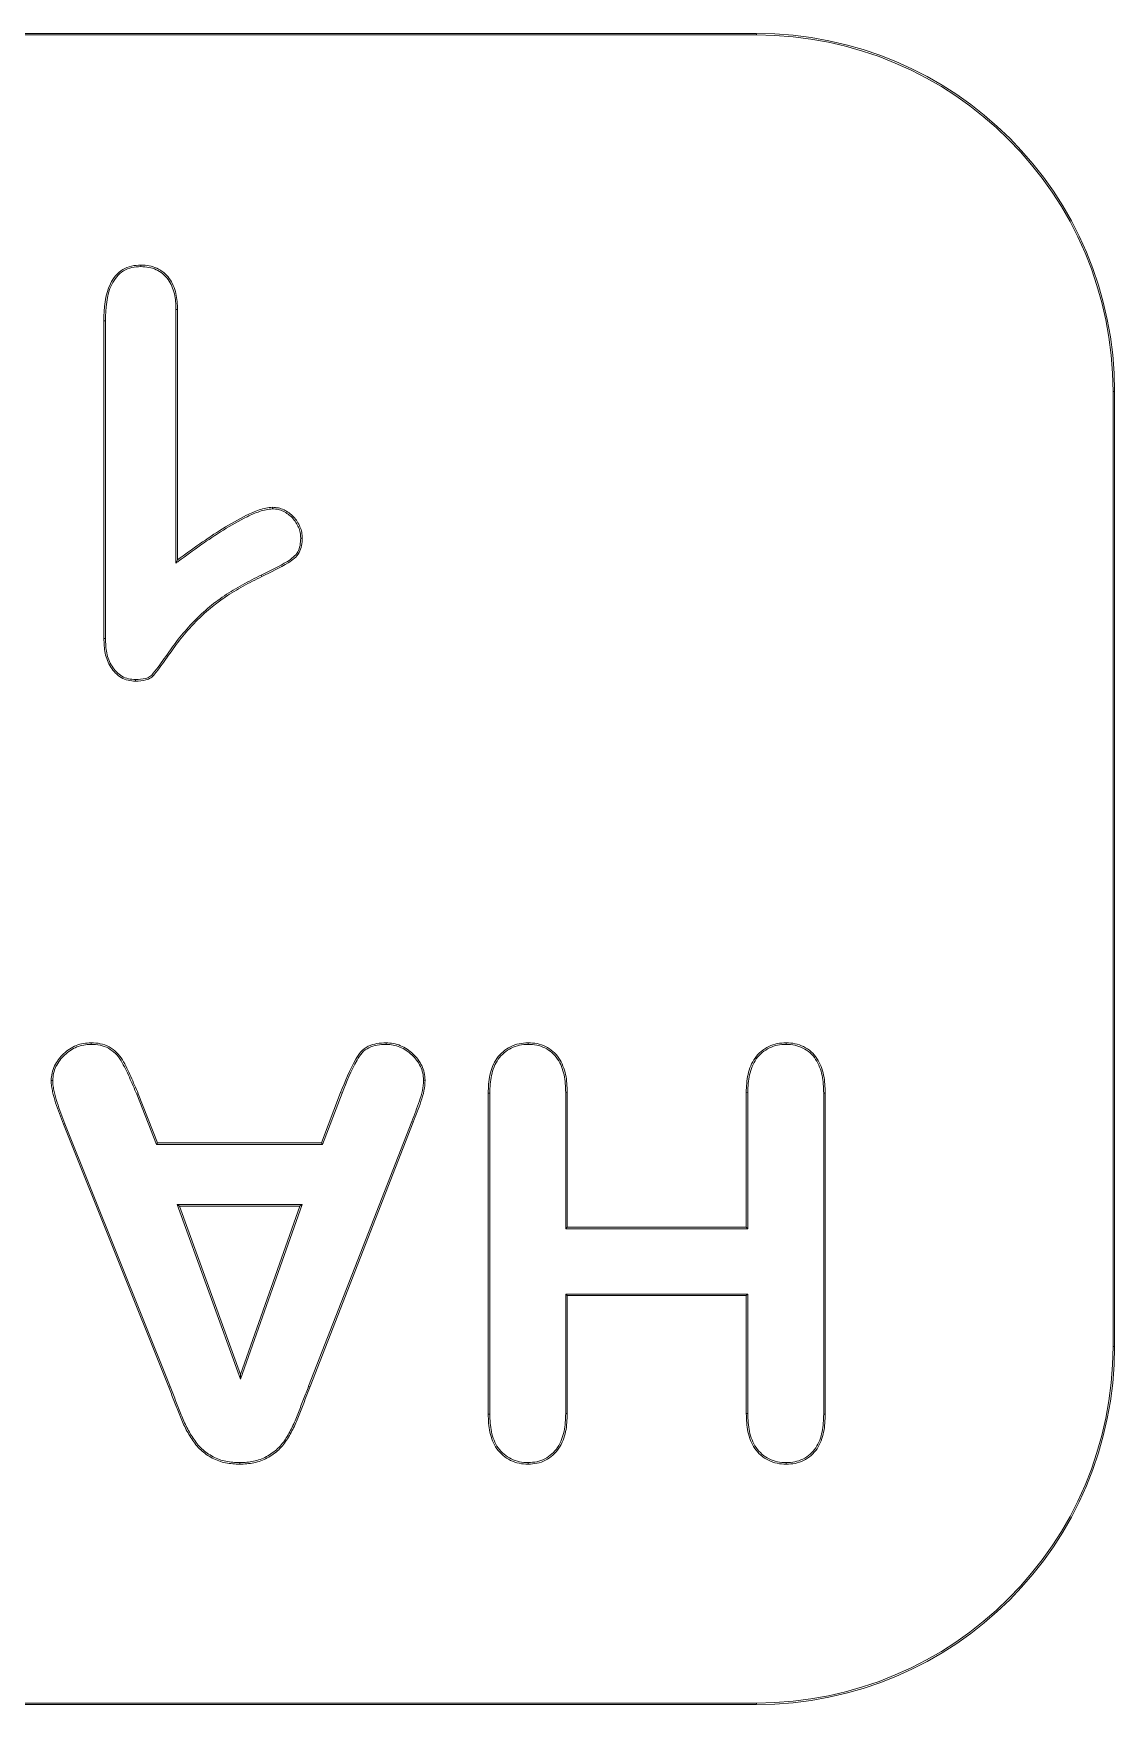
# Model space of a CAD drawing. Header units: millimetres. Extents: x 23 to 674, y 24 to 517.
# Drawn here: x 350.33 to 359.39, y 241.11 to 255.11 of the extents above; entities that cross this region are included whole.
import ezdxf

# ---------------------------------------------------------------- set-up
doc = ezdxf.new("R2010")
doc.units = ezdxf.units.MM
doc.header["$LTSCALE"] = 2.5
doc.layers.add('Visible (ANSI)', color=7, linetype='Continuous', lineweight=9)
doc.layers.add('Visible Narrow (ANSI)', color=7, linetype='Continuous', lineweight=9)

msp = doc.modelspace()

# ---------------------------------------------------------------- linework, layer by layer
at = {"layer": 'Visible (ANSI)'}
for p, q in [((356.3858, 255.1132), (332.3858, 255.1132)), ((356.3858, 255.1001), (332.3858, 255.1001)), ((351.2273, 253.1598), (351.2272, 253.1729)), ((350.9163, 250.0449), (350.9163, 252.7055)), ((350.9294, 252.7054), (350.9163, 252.7055)), ((350.9294, 250.0451), (350.9294, 252.7054)), ((351.5209, 252.799), (351.534, 252.7993)), ((351.5209, 252.799), (351.5209, 250.6759)), ((351.534, 252.7993), (351.534, 250.7019)), ((359.3727, 244.1132), (359.3727, 252.1132)), ((359.3858, 244.1132), (359.3858, 252.1132)), ((352.3299, 251.1301), (352.3297, 251.1432)), ((352.5661, 250.8839), (352.5793, 250.884)), ((351.5209, 250.6759), (351.534, 250.7019)), ((350.9294, 250.0451), (350.9163, 250.0449)), ((351.182, 249.7002), (351.1817, 249.6871)), ((350.8088, 246.6442), (350.8087, 246.6573)), ((353.281, 246.6442), (353.2811, 246.6573)), ((354.4719, 246.6442), (354.4718, 246.6573)), ((356.6339, 246.6442), (356.6339, 246.6573)), ((350.4882, 246.3406), (350.475, 246.3409)), ((353.5948, 246.3449), (353.6079, 246.345)), ((351.1931, 246.2255), (351.2052, 246.2305)), ((351.1931, 246.2255), (351.3576, 245.8058)), ((351.2052, 246.2305), (351.3665, 245.8189)), ((352.7392, 245.8189), (352.9005, 246.2395)), ((352.7482, 245.8058), (352.9128, 246.2348)), ((354.1374, 243.5465), (354.1374, 246.2361)), ((354.1505, 246.2359), (354.1374, 246.2361)), ((354.1505, 243.5467), (354.1505, 246.2359)), ((354.7862, 246.2421), (354.7993, 246.2423)), ((354.7862, 246.2421), (354.7862, 245.0998)), ((354.7993, 246.2423), (354.7993, 245.1129)), ((356.2995, 245.1129), (356.2995, 246.2423)), ((356.3126, 246.2421), (356.2995, 246.2423)), ((356.3126, 245.0998), (356.3126, 246.2421)), ((356.9483, 246.2359), (356.9614, 246.2361)), ((356.9483, 246.2359), (356.9483, 243.5467)), ((356.9614, 246.2361), (356.9614, 243.5465)), ((353.4965, 245.9982), (352.6325, 243.7815)), ((353.5086, 245.9934), (352.6447, 243.7768)), ((351.461, 243.7726), (350.5785, 245.9748)), ((351.4732, 243.7774), (350.5906, 245.9796)), ((351.3576, 245.8058), (351.3665, 245.8189)), ((351.3576, 245.8058), (352.7482, 245.8058)), ((351.3665, 245.8189), (352.7392, 245.8189)), ((352.7482, 245.8058), (352.7392, 245.8189)), ((352.5785, 245.3025), (351.5319, 245.3025)), ((351.5319, 245.3025), (352.0602, 243.8385)), ((351.5319, 245.3025), (351.5506, 245.2894)), ((352.5599, 245.2894), (351.5506, 245.2894)), ((351.5506, 245.2894), (352.0601, 243.8774)), ((352.0601, 243.8774), (352.5599, 245.2894)), ((352.0602, 243.8385), (352.5785, 245.3025)), ((352.5785, 245.3025), (352.5599, 245.2894)), ((354.7862, 245.0998), (354.7993, 245.1129)), ((354.7862, 245.0998), (356.3126, 245.0998)), ((354.7993, 245.1129), (356.2995, 245.1129)), ((356.3126, 245.0998), (356.2995, 245.1129)), ((354.7862, 244.5524), (354.7993, 244.5393)), ((354.7862, 244.5524), (354.7862, 243.5508)), ((356.3126, 244.5524), (354.7862, 244.5524)), ((356.2995, 244.5393), (354.7993, 244.5393)), ((354.7993, 244.5393), (354.7993, 243.5506)), ((356.3126, 244.5524), (356.2995, 244.5393)), ((356.2995, 243.5506), (356.2995, 244.5393)), ((356.3126, 243.5508), (356.3126, 244.5524)), ((351.4732, 243.7774), (351.461, 243.7726)), ((352.0602, 243.8385), (352.0601, 243.8774)), ((354.1505, 243.5467), (354.1374, 243.5465)), ((354.7862, 243.5508), (354.7993, 243.5506)), ((356.3126, 243.5508), (356.2995, 243.5506)), ((356.9483, 243.5467), (356.9614, 243.5465)), ((352.0553, 243.1404), (352.0553, 243.1273)), ((354.4717, 243.1404), (354.4718, 243.1273)), ((356.6339, 243.1404), (356.6339, 243.1273)), ((332.3858, 241.1263), (356.3858, 241.1263)), ((332.3858, 241.1132), (356.3858, 241.1132))]:
    msp.add_line(p, q, dxfattribs=at)
for centre, radius, start, end in [((356.3858, 252.1132), 3, 0, 90), ((356.3858, 252.1132), 2.9869, 0, 90), ((356.3858, 244.1132), 2.9869, 270, 0), ((356.3858, 244.1132), 3, 270, 0)]:
    msp.add_arc(centre, radius, start, end, dxfattribs=at)
for points, knots in [([(350.9163, 252.7055), (350.9185, 252.8097), (350.9242, 252.9211), (350.995, 253.0637), (351.0288, 253.1074), (351.0973, 253.1484), (351.1224, 253.1583), (351.1741, 253.1699), (351.2007, 253.1715), (351.2272, 253.1729)], [0, 0, 0, 0, 0.00031807234, 0.00031807234, 0.00047710852, 0.00047710852, 0.0005566266, 0.0005566266, 0.00063614469, 0.00063614469, 0.00063614469, 0.00063614469]), ([(350.9294, 252.7054), (350.9316, 252.8093), (350.9376, 252.9187), (351.0059, 253.0562), (351.0381, 253.0977), (351.1028, 253.1364), (351.1266, 253.1458), (351.1755, 253.1568), (351.2009, 253.1583), (351.2273, 253.1598)], [0, 0, 0, 0, 0.00030809129, 0.00030809129, 0.00046220704, 0.00046220704, 0.00053926491, 0.00053926491, 0.00061563009, 0.00061563009, 0.00061563009, 0.00061563009]), ([(351.2272, 253.1729), (351.25, 253.1717), (351.2728, 253.1705), (351.3177, 253.1623), (351.3397, 253.1554), (351.4018, 253.1265), (351.4381, 253.0965), (351.4919, 253.0227), (351.5092, 252.9794), (351.5303, 252.8906), (351.5325, 252.8448), (351.534, 252.7993)], [0, 0, 0, 0, 0.00006766568, 0.00006766568, 0.00013533137, 0.00013533137, 0.00027066273, 0.00027066273, 0.0004059941, 0.0004059941, 0.00054132547, 0.00054132547, 0.00054132547, 0.00054132547]), ([(351.2273, 253.1598), (351.2498, 253.1586), (351.2718, 253.1574), (351.3143, 253.1496), (351.3352, 253.1431), (351.3942, 253.1156), (351.4288, 253.087), (351.4801, 253.0167), (351.4968, 252.9751), (351.5172, 252.889), (351.5194, 252.8446), (351.5209, 252.799)], [0, 0, 0, 0, 0.00006441646, 0.00006441646, 0.00012951537, 0.00012951537, 0.0002597132, 0.0002597132, 0.00038991103, 0.00038991103, 0.00051990309, 0.00051990309, 0.00051990309, 0.00051990309]), ([(351.5209, 250.6759), (351.5279, 250.6811), (351.5349, 250.6863), (351.5418, 250.6914), (351.6648, 250.7824), (351.7888, 250.872), (351.9831, 250.9929), (352.049, 251.0316), (352.1513, 251.0811), (352.1862, 251.0961), (352.2394, 251.1147), (352.2572, 251.1201), (352.2927, 251.1268), (352.3111, 251.1284), (352.3299, 251.1301)], [0, 0, 0, 0, 0.00002582261, 0.00002582261, 0.00002582261, 0.00048167681, 0.00048167681, 0.00070960391, 0.00070960391, 0.00082356746, 0.00082356746, 0.00088054924, 0.00088054924, 0.00093660413, 0.00093660413, 0.00093660413, 0.00093660413]), ([(351.534, 250.7019), (351.6571, 250.793), (351.7814, 250.8828), (351.9764, 251.0042), (352.0426, 251.0431), (352.1459, 251.093), (352.1811, 251.1082), (352.2355, 251.1272), (352.2539, 251.1328), (352.2914, 251.1399), (352.3105, 251.1416), (352.3297, 251.1432)], [0, 0, 0, 0, 0.00045928231, 0.00045928231, 0.00068892347, 0.00068892347, 0.00080374405, 0.00080374405, 0.00086115433, 0.00086115433, 0.00091856462, 0.00091856462, 0.00091856462, 0.00091856462]), ([(352.3297, 251.1432), (352.3462, 251.1422), (352.3628, 251.1413), (352.3952, 251.1347), (352.411, 251.1293), (352.4558, 251.1076), (352.4825, 251.0871), (352.5284, 251.0393), (352.5469, 251.0113), (352.5663, 250.9655), (352.5715, 250.9496), (352.5775, 250.9171), (352.5784, 250.9005), (352.5793, 250.884)], [0, 0, 0, 0, 0.00004910198, 0.00004910198, 0.00009820396, 0.00009820396, 0.00019640792, 0.00019640792, 0.00029461188, 0.00029461188, 0.00034371386, 0.00034371386, 0.00039281584, 0.00039281584, 0.00039281584, 0.00039281584]), ([(352.3299, 251.1301), (352.3461, 251.1291), (352.3617, 251.1282), (352.3915, 251.1221), (352.4063, 251.117), (352.4483, 251.0967), (352.474, 251.077), (352.518, 251.0313), (352.5354, 251.0049), (352.5539, 250.9611), (352.5588, 250.9461), (352.5644, 250.916), (352.5653, 250.9003), (352.5661, 250.8839)], [0, 0, 0, 0, 0.00004571311, 0.00004571311, 0.00009230113, 0.00009230113, 0.00018547718, 0.00018547718, 0.00027865323, 0.00027865323, 0.00032524126, 0.00032524126, 0.00037122582, 0.00037122582, 0.00037122582, 0.00037122582]), ([(352.5661, 250.8839), (352.5652, 250.8633), (352.5642, 250.8435), (352.5566, 250.8053), (352.5501, 250.7866), (352.5222, 250.7358), (352.4899, 250.7121), (352.3854, 250.6472), (352.3104, 250.6111), (352.2357, 250.5752), (352.2357, 250.5752), (352.2357, 250.5752), (352.2357, 250.5751)], [0, 0, 0, 0, 0.00005990931, 0.00005990931, 0.00012044176, 0.00012044176, 0.00024150666, 0.00024150666, 0.00048363647, 0.00048363647, 0.00048363647, 0.00048368439, 0.00048368439, 0.00048368439, 0.00048368439]), ([(352.5793, 250.884), (352.5783, 250.8632), (352.5773, 250.8423), (352.5692, 250.8016), (352.5623, 250.7816), (352.5321, 250.7268), (352.4973, 250.7013), (352.3914, 250.6354), (352.3162, 250.5994), (352.2414, 250.5634)], [0, 0, 0, 0, 0.00006203207, 0.00006203207, 0.00012406414, 0.00012406414, 0.00024812827, 0.00024812827, 0.00049625654, 0.00049625654, 0.00049625654, 0.00049625654]), ([(352.2414, 250.5634), (352.1886, 250.5375), (352.1358, 250.5115), (352.0328, 250.4547), (351.9824, 250.4242), (351.836, 250.3256), (351.7462, 250.2485), (351.6253, 250.12), (351.5866, 250.0756), (351.5138, 249.9831), (351.481, 249.9342), (351.4293, 249.8627), (351.4122, 249.8388), (351.3769, 249.7918), (351.3597, 249.7679), (351.3319, 249.7337), (351.3218, 249.7226), (351.2975, 249.7059), (351.2835, 249.7006), (351.2407, 249.6892), (351.2111, 249.688), (351.1817, 249.6871)], [0, 0, 0, 0, 0.0001748843, 0.0001748843, 0.0003497686, 0.0003497686, 0.0006995373, 0.0006995373, 0.0008744216, 0.0008744216, 0.0010493059, 0.0010493059, 0.0011367481, 0.0011367481, 0.0012241903, 0.0012241903, 0.0012679113, 0.0012679113, 0.0013116324, 0.0013116324, 0.0013990746, 0.0013990746, 0.0013990746, 0.0013990746]), ([(352.2357, 250.5751), (352.2357, 250.5751), (352.2357, 250.5751), (352.2356, 250.5751), (352.1829, 250.5492), (352.1298, 250.5231), (352.0261, 250.466), (351.9754, 250.4353), (351.8279, 250.336), (351.7372, 250.258), (351.6155, 250.1286), (351.5766, 250.084), (351.5033, 249.9908), (351.4704, 249.9419), (351.4187, 249.8704), (351.4019, 249.8468), (351.3663, 249.7995), (351.3491, 249.7756), (351.3219, 249.7422), (351.3129, 249.7324), (351.2916, 249.7178), (351.2793, 249.7131), (351.2392, 249.7024), (351.2111, 249.7011), (351.182, 249.7002)], [0, 0, 0, 0, 0.0000000486, 0.0000000486, 0.0000000486, 0.0001742468, 0.0001742468, 0.0003484449, 0.0003484449, 0.0006968412, 0.0006968412, 0.0008710393, 0.0008710393, 0.0010452375, 0.0010452375, 0.0011323365, 0.0011323365, 0.0012194356, 0.0012194356, 0.0012629852, 0.0012629852, 0.0013065347, 0.0013065347, 0.0013930223, 0.0013930223, 0.0013930223, 0.0013930223]), ([(351.1817, 249.6871), (351.1609, 249.6884), (351.1401, 249.6898), (351.0993, 249.6988), (351.0795, 249.7064), (351.0257, 249.7383), (350.9958, 249.7693), (350.9521, 249.8403), (350.9365, 249.8797), (350.9196, 249.9614), (350.9179, 250.0034), (350.9163, 250.0449)], [0, 0, 0, 0, 0.00006231824, 0.00006231824, 0.00012463647, 0.00012463647, 0.00024927295, 0.00024927295, 0.00037390942, 0.00037390942, 0.0004985459, 0.0004985459, 0.0004985459, 0.0004985459]), ([(351.182, 249.7002), (351.1613, 249.7015), (351.1415, 249.7029), (351.1034, 249.7113), (351.085, 249.7183), (351.0348, 249.7482), (351.006, 249.7776), (350.9642, 249.8457), (350.9491, 249.8837), (350.9327, 249.9626), (350.931, 250.0037), (350.9294, 250.0451)], [0, 0, 0, 0, 0.00005915294, 0.00005915294, 0.00011889646, 0.00011889646, 0.0002383835, 0.0002383835, 0.00035787053, 0.00035787053, 0.00047712078, 0.00047712078, 0.00047712078, 0.00047712078]), ([(350.475, 246.3409), (350.4764, 246.362), (350.4778, 246.3832), (350.4867, 246.4245), (350.494, 246.4447), (350.5224, 246.5015), (350.5487, 246.5354), (350.6096, 246.5943), (350.6453, 246.6183), (350.7043, 246.6422), (350.7247, 246.6482), (350.7664, 246.6551), (350.7876, 246.6562), (350.8087, 246.6573)], [0, 0, 0, 0, 0.00006268967, 0.00006268967, 0.00012537934, 0.00012537934, 0.00025075869, 0.00025075869, 0.00037613803, 0.00037613803, 0.0004388277, 0.0004388277, 0.00050151737, 0.00050151737, 0.00050151737, 0.00050151737]), ([(350.4882, 246.3406), (350.4895, 246.3616), (350.4909, 246.3817), (350.4993, 246.4206), (350.5062, 246.4397), (350.5332, 246.4938), (350.5588, 246.527), (350.6177, 246.5839), (350.6518, 246.6068), (350.7084, 246.6297), (350.7279, 246.6354), (350.7674, 246.642), (350.7878, 246.6431), (350.8088, 246.6442)], [0, 0, 0, 0, 0.00005962818, 0.00005962818, 0.00011981181, 0.00011981181, 0.00024017907, 0.00024017907, 0.00036054632, 0.00036054632, 0.00042072995, 0.00042072995, 0.00048031955, 0.00048031955, 0.00048031955, 0.00048031955]), ([(350.8087, 246.6573), (350.8349, 246.6562), (350.8612, 246.655), (350.9125, 246.6447), (350.9375, 246.6356), (350.9834, 246.6103), (351.0045, 246.5943), (351.0418, 246.5576), (351.0574, 246.5363), (351.099, 246.4697), (351.1209, 246.4221), (351.1633, 246.3264), (351.184, 246.2784), (351.2052, 246.2305)], [0, 0, 0, 0, 0.0000776953, 0.0000776953, 0.0001553906, 0.0001553906, 0.0002330859, 0.0002330859, 0.00031078119, 0.00031078119, 0.00046617179, 0.00046617179, 0.00062156239, 0.00062156239, 0.00062156239, 0.00062156239]), ([(350.8088, 246.6442), (350.8348, 246.6431), (350.8601, 246.6419), (350.9086, 246.6321), (350.9323, 246.6235), (350.9759, 246.5995), (350.9961, 246.5841), (351.0318, 246.5491), (351.0466, 246.5288), (351.0872, 246.4638), (351.109, 246.4166), (351.1512, 246.3214), (351.172, 246.2732), (351.1931, 246.2255)], [0, 0, 0, 0, 0.00007514038, 0.00007514038, 0.00015088396, 0.00015088396, 0.00022662753, 0.00022662753, 0.00030237111, 0.00030237111, 0.00045385826, 0.00045385826, 0.00060507144, 0.00060507144, 0.00060507144, 0.00060507144]), ([(352.9005, 246.2395), (352.9378, 246.3346), (352.9759, 246.43), (353.0399, 246.5409), (353.0537, 246.5626), (353.0879, 246.6008), (353.1085, 246.6166), (353.1547, 246.6391), (353.1795, 246.6466), (353.2299, 246.6553), (353.2555, 246.6563), (353.2811, 246.6573)], [0, 0, 0, 0, 0.00030746997, 0.00030746997, 0.00038433747, 0.00038433747, 0.00046120496, 0.00046120496, 0.00053807246, 0.00053807246, 0.00061493995, 0.00061493995, 0.00061493995, 0.00061493995]), ([(352.9128, 246.2348), (352.9499, 246.3297), (352.9879, 246.4247), (353.051, 246.534), (353.0644, 246.5549), (353.0967, 246.591), (353.1156, 246.6055), (353.1591, 246.6267), (353.1828, 246.6339), (353.2309, 246.6421), (353.2556, 246.6432), (353.281, 246.6442)], [0, 0, 0, 0, 0.00029993789, 0.00029993789, 0.00037493346, 0.00037493346, 0.00044992902, 0.00044992902, 0.00052492459, 0.00052492459, 0.00059930596, 0.00059930596, 0.00059930596, 0.00059930596]), ([(353.281, 246.6442), (353.3016, 246.643), (353.3216, 246.6419), (353.3601, 246.6348), (353.3791, 246.6288), (353.4344, 246.6055), (353.468, 246.5829), (353.5268, 246.528), (353.5514, 246.4959), (353.5774, 246.442), (353.5843, 246.4232), (353.5924, 246.3853), (353.5936, 246.3655), (353.5948, 246.3449)], [0, 0, 0, 0, 0.00005878407, 0.00005878407, 0.00011816743, 0.00011816743, 0.00023693415, 0.00023693415, 0.00035570087, 0.00035570087, 0.00041508423, 0.00041508423, 0.00047383268, 0.00047383268, 0.00047383268, 0.00047383268]), ([(353.2811, 246.6573), (353.3019, 246.6561), (353.3227, 246.655), (353.3635, 246.6475), (353.3835, 246.6412), (353.441, 246.6169), (353.4759, 246.5934), (353.5367, 246.5366), (353.5625, 246.5032), (353.5895, 246.4469), (353.5968, 246.4271), (353.6055, 246.3866), (353.6067, 246.3658), (353.6079, 246.345)], [0, 0, 0, 0, 0.00006182615, 0.00006182615, 0.0001236523, 0.0001236523, 0.00024730461, 0.00024730461, 0.00037095691, 0.00037095691, 0.00043278307, 0.00043278307, 0.00049460922, 0.00049460922, 0.00049460922, 0.00049460922]), ([(354.1374, 246.2361), (354.1386, 246.2867), (354.1407, 246.3375), (354.1632, 246.4364), (354.1809, 246.485), (354.2398, 246.5677), (354.2794, 246.6017), (354.3472, 246.6362), (354.3715, 246.6445), (354.4211, 246.6544), (354.4465, 246.6559), (354.4718, 246.6573)], [0, 0, 0, 0, 0.00015095306, 0.00015095306, 0.00030190613, 0.00030190613, 0.00045285919, 0.00045285919, 0.00052833572, 0.00052833572, 0.00060381226, 0.00060381226, 0.00060381226, 0.00060381226]), ([(354.1505, 246.2359), (354.1517, 246.2867), (354.1538, 246.3359), (354.1757, 246.4323), (354.1929, 246.4792), (354.2492, 246.5584), (354.2875, 246.5911), (354.3521, 246.624), (354.3751, 246.6319), (354.4224, 246.6413), (354.4468, 246.6428), (354.4719, 246.6442)], [0, 0, 0, 0, 0.00014606407, 0.00014606407, 0.00029226955, 0.00029226955, 0.00043847504, 0.00043847504, 0.00051157778, 0.00051157778, 0.00058408054, 0.00058408054, 0.00058408054, 0.00058408054]), ([(354.4718, 246.6573), (354.4968, 246.6564), (354.5219, 246.6554), (354.5706, 246.6455), (354.5944, 246.6368), (354.6619, 246.6039), (354.7007, 246.5701), (354.7567, 246.4874), (354.775, 246.4399), (354.7959, 246.3422), (354.7979, 246.292), (354.7993, 246.2423)], [0, 0, 0, 0, 0.00007394389, 0.00007394389, 0.00014788779, 0.00014788779, 0.00029577557, 0.00029577557, 0.00044366336, 0.00044366336, 0.00059155115, 0.00059155115, 0.00059155115, 0.00059155115]), ([(354.4719, 246.6442), (354.4968, 246.6433), (354.5207, 246.6423), (354.5667, 246.6329), (354.5896, 246.6246), (354.6543, 246.593), (354.691, 246.5611), (354.7447, 246.4818), (354.7625, 246.4358), (354.7828, 246.3409), (354.7847, 246.2919), (354.7862, 246.2421)], [0, 0, 0, 0, 0.00007081205, 0.00007081205, 0.00014221723, 0.00014221723, 0.00028502757, 0.00028502757, 0.00042783792, 0.00042783792, 0.00057046769, 0.00057046769, 0.00057046769, 0.00057046769]), ([(356.2995, 246.2423), (356.3007, 246.2925), (356.3029, 246.343), (356.3255, 246.441), (356.3437, 246.489), (356.4028, 246.5705), (356.4426, 246.6037), (356.5102, 246.6371), (356.5343, 246.6454), (356.5836, 246.6551), (356.6088, 246.6562), (356.6339, 246.6573)], [0, 0, 0, 0, 0.00014995004, 0.00014995004, 0.00029990009, 0.00029990009, 0.00044985013, 0.00044985013, 0.00052482516, 0.00052482516, 0.00059980018, 0.00059980018, 0.00059980018, 0.00059980018]), ([(356.3126, 246.2421), (356.3138, 246.2924), (356.3159, 246.3413), (356.338, 246.4368), (356.3555, 246.4831), (356.4121, 246.5611), (356.4504, 246.5929), (356.515, 246.6249), (356.538, 246.6328), (356.5847, 246.6419), (356.6089, 246.6431), (356.6339, 246.6442)], [0, 0, 0, 0, 0.00014494232, 0.00014494232, 0.00029003301, 0.00029003301, 0.0004351237, 0.0004351237, 0.00050766905, 0.00050766905, 0.00057959476, 0.00057959476, 0.00057959476, 0.00057959476]), ([(356.6339, 246.6573), (356.6591, 246.656), (356.6843, 246.6546), (356.7336, 246.6447), (356.7577, 246.6365), (356.8254, 246.6027), (356.864, 246.5677), (356.9196, 246.4837), (356.9372, 246.4354), (356.958, 246.3369), (356.96, 246.2863), (356.9614, 246.2361)], [0, 0, 0, 0, 0.0000746027, 0.0000746027, 0.00014920541, 0.00014920541, 0.00029841081, 0.00029841081, 0.00044761622, 0.00044761622, 0.00059682162, 0.00059682162, 0.00059682162, 0.00059682162]), ([(356.6339, 246.6442), (356.6589, 246.6428), (356.6831, 246.6415), (356.7299, 246.6321), (356.7529, 246.6242), (356.8175, 246.592), (356.8542, 246.5588), (356.9076, 246.4782), (356.9246, 246.4315), (356.9449, 246.3355), (356.9469, 246.2862), (356.9483, 246.2359)], [0, 0, 0, 0, 0.00007141651, 0.00007141651, 0.00014344766, 0.00014344766, 0.00028750995, 0.00028750995, 0.00043157225, 0.00043157225, 0.00057546334, 0.00057546334, 0.00057546334, 0.00057546334]), ([(350.5785, 245.9748), (350.5667, 246.0043), (350.5547, 246.0339), (350.532, 246.0934), (350.5225, 246.1239), (350.5025, 246.1844), (350.4941, 246.2151), (350.4838, 246.2618), (350.4805, 246.2774), (350.4761, 246.309), (350.4754, 246.3249), (350.475, 246.3409)], [0, 0, 0, 0, 0.00009555554, 0.00009555554, 0.00019111108, 0.00019111108, 0.00028666662, 0.00028666662, 0.00033444439, 0.00033444439, 0.00038222216, 0.00038222216, 0.00038222216, 0.00038222216]), ([(350.5906, 245.9796), (350.5788, 246.0092), (350.5668, 246.0388), (350.5556, 246.0683), (350.5443, 246.0978), (350.535, 246.128), (350.5249, 246.1582), (350.5149, 246.1885), (350.5069, 246.2183), (350.5, 246.2491), (350.4966, 246.2645), (350.4934, 246.2798), (350.4913, 246.295), (350.4892, 246.3101), (350.4885, 246.3247), (350.4882, 246.3406)], [0, 0, 0, 0, 0.00009436715, 0.00009436715, 0.00009436715, 0.00018875238, 0.00018875238, 0.00018875238, 0.00028313761, 0.00028313761, 0.00028313761, 0.00033033023, 0.00033033023, 0.00033033023, 0.00037694811, 0.00037694811, 0.00037694811, 0.00037694811]), ([(353.5948, 246.3449), (353.5934, 246.3143), (353.5918, 246.2851), (353.5802, 246.2271), (353.571, 246.1985), (353.5406, 246.1122), (353.5192, 246.0549), (353.4965, 245.9983), (353.4965, 245.9982), (353.4965, 245.9982), (353.4965, 245.9982)], [0, 0, 0, 0, 0.00008992169, 0.00008992169, 0.00018049835, 0.00018049835, 0.00036165167, 0.00036165167, 0.00036165167, 0.00036171983, 0.00036171983, 0.00036171983, 0.00036171983]), ([(353.6079, 246.345), (353.6065, 246.3143), (353.6049, 246.2837), (353.5929, 246.2236), (353.5834, 246.1943), (353.5529, 246.1076), (353.5315, 246.0502), (353.5086, 245.9934)], [0, 0, 0, 0, 0.00009169586, 0.00009169586, 0.00018339172, 0.00018339172, 0.00036678344, 0.00036678344, 0.00036678344, 0.00036678344]), ([(352.0553, 243.1273), (352.0156, 243.1284), (351.9759, 243.1304), (351.8981, 243.1463), (351.8602, 243.1593), (351.7903, 243.197), (351.7574, 243.2197), (351.6992, 243.2736), (351.6747, 243.3052), (351.6307, 243.3712), (351.6113, 243.4059), (351.5763, 243.4772), (351.5614, 243.5139), (351.5324, 243.5877), (351.517, 243.6243), (351.4889, 243.6984), (351.475, 243.7356), (351.461, 243.7726)], [0, 0, 0, 0, 0.00011769705, 0.00011769705, 0.0002353941, 0.0002353941, 0.00035309115, 0.00035309115, 0.0004707882, 0.0004707882, 0.00058848525, 0.00058848525, 0.0007061823, 0.0007061823, 0.00082387935, 0.00082387935, 0.0009415764, 0.0009415764, 0.0009415764, 0.0009415764]), ([(352.0553, 243.1404), (352.0157, 243.1415), (351.9774, 243.1435), (351.9017, 243.1589), (351.8654, 243.1714), (351.7975, 243.208), (351.7652, 243.2302), (351.7091, 243.2822), (351.6852, 243.313), (351.642, 243.3779), (351.6228, 243.4121), (351.5883, 243.4825), (351.5736, 243.5186), (351.5445, 243.5926), (351.5292, 243.629), (351.5011, 243.703), (351.4872, 243.7402), (351.4732, 243.7773), (351.4732, 243.7773), (351.4732, 243.7774), (351.4732, 243.7774)], [0, 0, 0, 0, 0.00011546369, 0.00011546369, 0.00023127117, 0.00023127117, 0.00034707864, 0.00034707864, 0.00046288612, 0.00046288612, 0.00057869359, 0.00057869359, 0.00069450107, 0.00069450107, 0.00081030854, 0.00081030854, 0.00092611602, 0.00092611602, 0.00092611602, 0.00092624304, 0.00092624304, 0.00092624304, 0.00092624304]), ([(352.6325, 243.7815), (352.6325, 243.7815), (352.6325, 243.7815), (352.6325, 243.7814), (352.6184, 243.7444), (352.6038, 243.7078), (352.5752, 243.6334), (352.5614, 243.5964), (352.5325, 243.5226), (352.5178, 243.4865), (352.4837, 243.4155), (352.4661, 243.3804), (352.4244, 243.3148), (352.4005, 243.2842), (352.3444, 243.2318), (352.3127, 243.2086), (352.2452, 243.1722), (352.2086, 243.1593), (352.1332, 243.1435), (352.0948, 243.1415), (352.0553, 243.1404)], [0, 0, 0, 0, 0.00000005287, 0.00000005287, 0.00000005287, 0.00011723694, 0.00011723694, 0.00023442102, 0.00023442102, 0.00035160509, 0.00035160509, 0.00046878917, 0.00046878917, 0.00058597324, 0.00058597324, 0.00070315732, 0.00070315732, 0.00082034139, 0.00082034139, 0.00093717735, 0.00093717735, 0.00093717735, 0.00093717735]), ([(352.6447, 243.7768), (352.6306, 243.7397), (352.6159, 243.7029), (352.6017, 243.6659), (352.5875, 243.6288), (352.5736, 243.5917), (352.5592, 243.5547), (352.5447, 243.5178), (352.5297, 243.4811), (352.5126, 243.4453), (352.4954, 243.4096), (352.4776, 243.374), (352.4563, 243.3406), (352.435, 243.3071), (352.4104, 243.2755), (352.3814, 243.2484), (352.3524, 243.2213), (352.3201, 243.1977), (352.2852, 243.1789), (352.2503, 243.16), (352.2124, 243.1468), (352.1736, 243.1386), (352.1347, 243.1304), (352.0949, 243.1284), (352.0553, 243.1273)], [0.00000000537, 0.00000000537, 0.00000000537, 0.00000000537, 0.00011910227, 0.00011910227, 0.00011910227, 0.00023820454, 0.00023820454, 0.00023820454, 0.00035730681, 0.00035730681, 0.00035730681, 0.00047640908, 0.00047640908, 0.00047640908, 0.00059551136, 0.00059551136, 0.00059551136, 0.00071461363, 0.00071461363, 0.00071461363, 0.0008337159, 0.0008337159, 0.0008337159, 0.00095281817, 0.00095281817, 0.00095281817, 0.00095281817]), ([(354.4718, 243.1273), (354.4464, 243.1283), (354.4211, 243.1294), (354.3715, 243.1394), (354.3474, 243.148), (354.2789, 243.1812), (354.2394, 243.2152), (354.1806, 243.2978), (354.1623, 243.3461), (354.1407, 243.4451), (354.1387, 243.496), (354.1374, 243.5465)], [0, 0, 0, 0, 0.00007497633, 0.00007497633, 0.00014995266, 0.00014995266, 0.00029990532, 0.00029990532, 0.00044985797, 0.00044985797, 0.00059981063, 0.00059981063, 0.00059981063, 0.00059981063]), ([(354.4717, 243.1404), (354.4465, 243.1415), (354.4222, 243.1425), (354.3754, 243.152), (354.3522, 243.1603), (354.2865, 243.1921), (354.2489, 243.2245), (354.1925, 243.3037), (354.1748, 243.3502), (354.1538, 243.4466), (354.1518, 243.4961), (354.1505, 243.5467)], [0, 0, 0, 0, 0.00007182047, 0.00007182047, 0.00014425509, 0.00014425509, 0.00028912432, 0.00028912432, 0.00043399354, 0.00043399354, 0.00057870282, 0.00057870282, 0.00057870282, 0.00057870282]), ([(354.7862, 243.5508), (354.7849, 243.5004), (354.7829, 243.4511), (354.7623, 243.355), (354.7454, 243.3082), (354.6917, 243.2277), (354.6544, 243.1943), (354.5908, 243.1607), (354.5679, 243.1529), (354.5209, 243.1434), (354.4967, 243.1419), (354.4717, 243.1404)], [0, 0, 0, 0, 0.00014503371, 0.00014503371, 0.00029022838, 0.00029022838, 0.00043542304, 0.00043542304, 0.00050802037, 0.00050802037, 0.00057999773, 0.00057999773, 0.00057999773, 0.00057999773]), ([(354.7993, 243.5506), (354.798, 243.5003), (354.796, 243.4497), (354.7748, 243.3511), (354.7575, 243.3027), (354.7014, 243.2187), (354.6627, 243.1838), (354.5958, 243.1486), (354.5716, 243.1402), (354.5222, 243.1303), (354.497, 243.1288), (354.4718, 243.1273)], [0, 0, 0, 0, 0.00014995215, 0.00014995215, 0.0002999043, 0.0002999043, 0.00044985645, 0.00044985645, 0.00052483252, 0.00052483252, 0.0005998086, 0.0005998086, 0.0005998086, 0.0005998086]), ([(356.6339, 243.1273), (356.6084, 243.1283), (356.5829, 243.1294), (356.5331, 243.1396), (356.5088, 243.1483), (356.4399, 243.1818), (356.4007, 243.2167), (356.3423, 243.3002), (356.3241, 243.349), (356.3028, 243.4486), (356.3009, 243.4998), (356.2995, 243.5506)], [0, 0, 0, 0, 0.00007542724, 0.00007542724, 0.00015085448, 0.00015085448, 0.00030170896, 0.00030170896, 0.00045256345, 0.00045256345, 0.00060341793, 0.00060341793, 0.00060341793, 0.00060341793]), ([(356.6339, 243.1404), (356.6085, 243.1415), (356.5841, 243.1425), (356.537, 243.1521), (356.5136, 243.1605), (356.4475, 243.1927), (356.4102, 243.2258), (356.3542, 243.3061), (356.3367, 243.353), (356.3159, 243.45), (356.314, 243.4999), (356.3126, 243.5508)], [0, 0, 0, 0, 0.0000723953, 0.0000723953, 0.00014528819, 0.00014528819, 0.00029107397, 0.00029107397, 0.00043685976, 0.00043685976, 0.00058248225, 0.00058248225, 0.00058248225, 0.00058248225]), ([(356.9483, 243.5467), (356.947, 243.4963), (356.9448, 243.4474), (356.9245, 243.3512), (356.9089, 243.3042), (356.8546, 243.2244), (356.818, 243.1914), (356.7529, 243.1596), (356.7298, 243.1516), (356.6832, 243.1425), (356.659, 243.1414), (356.6339, 243.1404)], [0, 0, 0, 0, 0.00014495712, 0.00014495712, 0.00029007765, 0.00029007765, 0.00043519817, 0.00043519817, 0.00050775843, 0.00050775843, 0.0005798165, 0.0005798165, 0.0005798165, 0.0005798165]), ([(356.9614, 243.5465), (356.9601, 243.4962), (356.9579, 243.4458), (356.9371, 243.3474), (356.9209, 243.2986), (356.8643, 243.2153), (356.8257, 243.1805), (356.7577, 243.1474), (356.7336, 243.139), (356.6843, 243.1293), (356.6591, 243.1283), (356.6339, 243.1273)], [0, 0, 0, 0, 0.00014993331, 0.00014993331, 0.00029986661, 0.00029986661, 0.00044979992, 0.00044979992, 0.00052476658, 0.00052476658, 0.00059973323, 0.00059973323, 0.00059973323, 0.00059973323])]:
    msp.add_open_spline(points, degree=3, knots=knots, dxfattribs=at)
at = {"layer": 'Visible Narrow (ANSI)'}
for p, q in [((356.3858, 255.1001), (356.3858, 255.1132)), ((359.3727, 252.1132), (359.3858, 252.1132)), ((352.2357, 250.5751), (352.2414, 250.5634)), ((352.9128, 246.2348), (352.9005, 246.2395)), ((353.4965, 245.9982), (353.5086, 245.9934)), ((350.5906, 245.9796), (350.5785, 245.9748)), ((359.3727, 244.1132), (359.3858, 244.1132)), ((352.6325, 243.7815), (352.6447, 243.7768)), ((356.3858, 241.1263), (356.3858, 241.1132))]:
    msp.add_line(p, q, dxfattribs=at)

doc.saveas('drawing.dxf')
